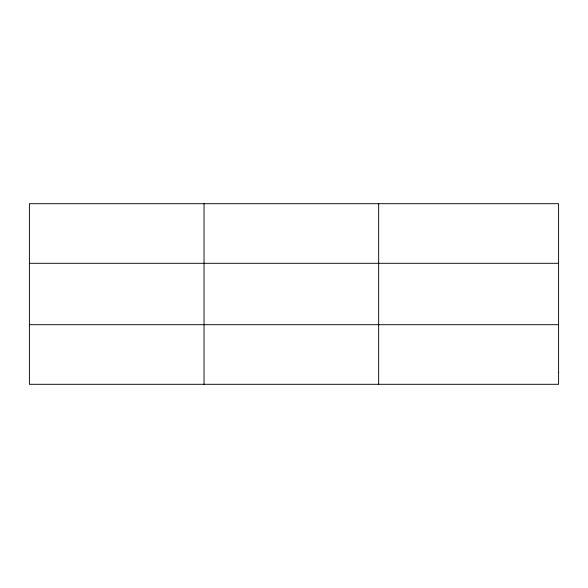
<?xml version="1.0" encoding="UTF-8"?>
<svg xmlns="http://www.w3.org/2000/svg" width="588" height="588" viewBox="0 0 588 588"><rect width="100%" height="100%" fill="white"/><g stroke="black" fill="none" stroke-linecap="round" stroke-linejoin="round"><path stroke-width="0.88" d="M204.036 203.705L204.036 384.295M378.672 203.705L378.672 384.295M29.4 263.299L558.6 263.299M29.4 324.701L558.6 324.701M558.6 372.373L558.6 384.295L29.4 384.295L29.4 203.705L558.6 203.705L558.6 372.373"/></g></svg>
